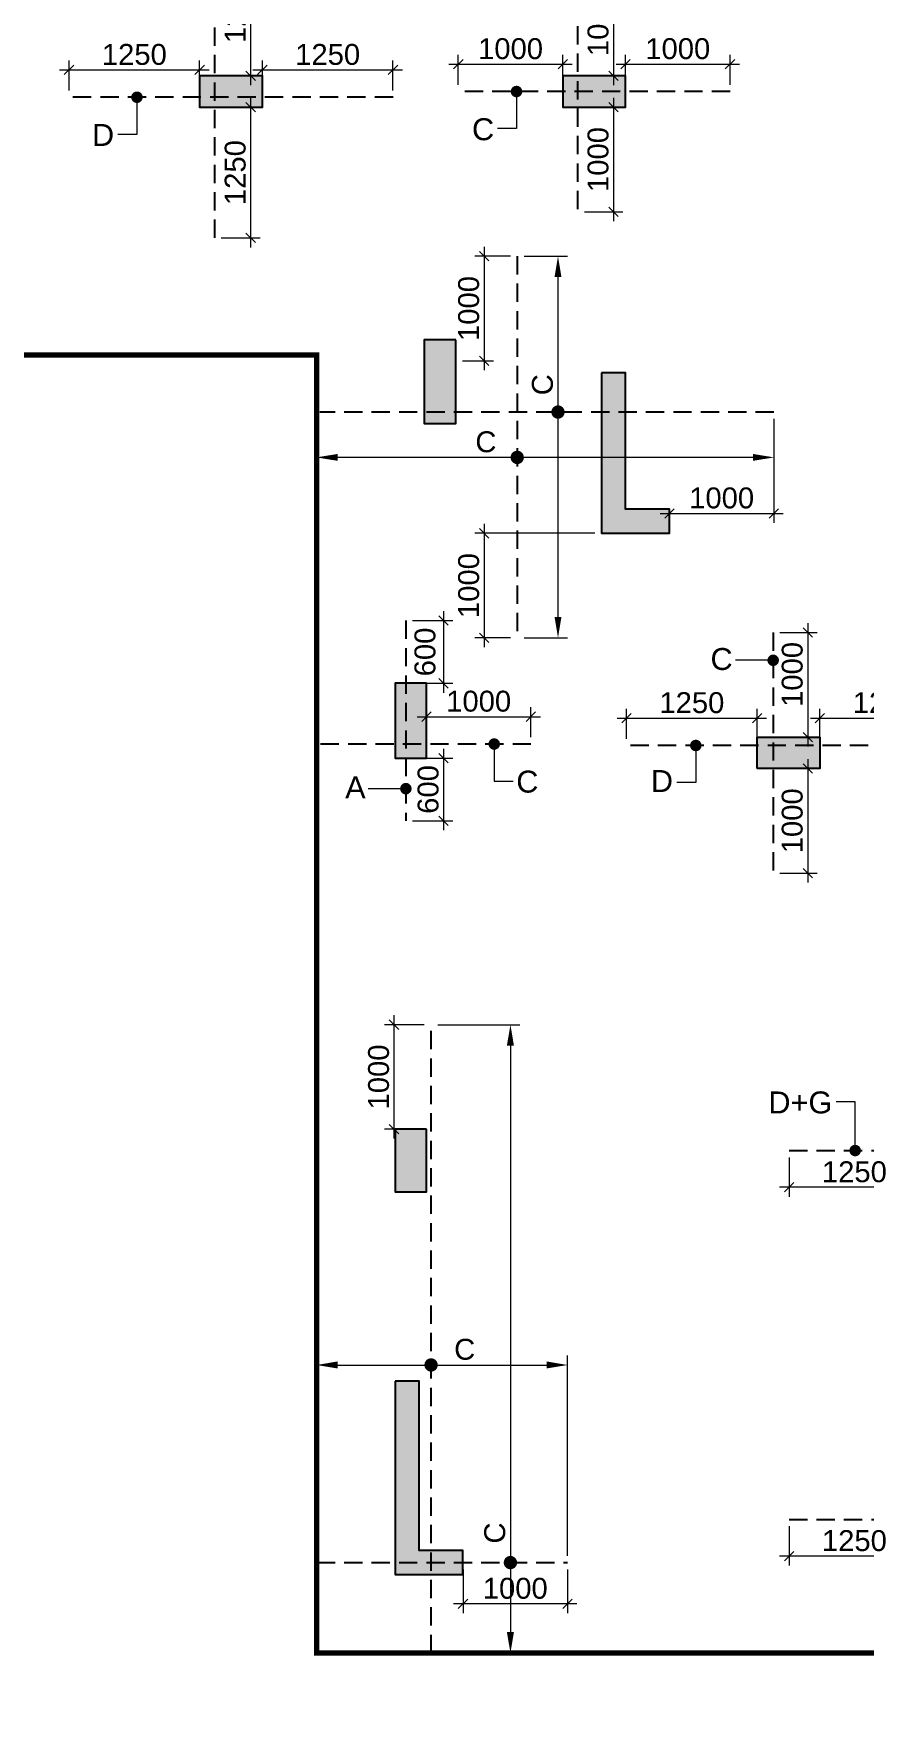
# Model space of a CAD drawing. Header units: millimetres. Extents: x 1123469 to 1752051, y -126924 to 196924.
# Drawn here: x 1512074 to 1520026, y 126439 to 142469 of the extents above; entities that cross this region are included whole.
import ezdxf

# ---------------------------------------------------------------- set-up
doc = ezdxf.new("R2010")
doc.units = ezdxf.units.MM
doc.header["$LTSCALE"] = 500
doc.header["$MEASUREMENT"] = 0
doc.header["$PDMODE"] = 34
doc.linetypes.add('CONTINOUS', pattern=[0])
doc.linetypes.add('HIDDEN', pattern=[0.375, 0.25, -0.125])
doc.layers.get('Defpoints').update_dxf_attribs({"lineweight": 0})
for name, color, linetype, lineweight in [('ARWO', 1, 'Continuous', 18), ('CUT OUT', 1, 'Continuous', 13), ('dim-M', 1, 'Continuous', 15), ('FOOTING', 1, 'Continuous', 15), ('TOWER COL HATCH', 253, 'Continuous', 20)]:
    doc.layers.add(name, color=color, linetype=linetype, lineweight=lineweight)
for name, color, linetype in [('COL. DIM', 3, 'Continuous'), ('reinf.', 4, 'Continuous'), ('TEXT 1', 1, 'Continuous'), ('TOWER AREA COLUMN.', 6, 'Continuous')]:
    doc.layers.add(name, color=color, linetype=linetype)
doc.styles.add('3mm', font='arial.ttf')
doc.dimstyles.new('PARAMVEER', dxfattribs={"dimtxt": 200, "dimasz": 100, "dimexe": 0, "dimexo": 25, "dimgap": 10, "dimtad": 1, "dimdec": 0, "dimrnd": 5, "dimzin": 0, "dimdsep": 46, "dimtxsty": '3mm', "dimblk": 'OBLIQUE', "dimcen": 0.09, "dimdle": 75, "dimclrd": 1, "dimclre": 1, "dimclrt": 3, "dimadec": 0, "dimazin": 0, "dimtfac": 1, "dimtdec": 0, "dimtmove": 1, "dimatfit": 3, "dimfxl": 100, "dimtolj": 1, "dimtzin": 0, "dimlwd": 18, "dimlwe": 5, "dimarcsym": 0})
doc.dimstyles.new('PARAMVEER BEAM', dxfattribs={"dimtxt": 200, "dimasz": 100, "dimexe": 0, "dimexo": 0, "dimgap": 10, "dimtad": 1, "dimdec": 0, "dimzin": 0, "dimdsep": 46, "dimtxsty": '3mm', "dimblk": 'ARCHTICK', "dimcen": 0.09, "dimdle": 75, "dimclrd": 1, "dimclre": 1, "dimclrt": 3, "dimadec": 0, "dimazin": 0, "dimtfac": 1, "dimtdec": 0, "dimtmove": 1, "dimatfit": 3, "dimfxl": 100, "dimtolj": 1, "dimtzin": 0, "dimlwd": 18, "dimlwe": 5, "dimarcsym": 0})

# ---------------------------------------------------------------- blocks, each defined once
blk = doc.blocks.new('3tgra')
at = {"layer": 'TOWER COL HATCH'}
h = blk.add_hatch(color=253, dxfattribs=at)
h.dxf.hatch_style = 1
h.paths.add_polyline_path([(1388426, 79042), (1388426, 78742), (1387826, 78742), (1387826, 79042)])
h = blk.add_hatch(color=253, dxfattribs=at)
h.dxf.hatch_style = 1
h.paths.add_polyline_path([(1391901, 79042), (1391901, 78742), (1391301, 78742), (1391301, 79042)])
h = blk.add_hatch(color=253, dxfattribs=at)
h.dxf.hatch_style = 1
h.paths.add_polyline_path([(1389451, 76517), (1389751, 76517), (1389751, 75717), (1389451, 75717)])
h = blk.add_hatch(color=253, dxfattribs=at)
h.dxf.hatch_style = 1
h.paths.add_polyline_path([(1388056, 76202), (1388056, 74667), (1387406, 74667), (1387406, 74897), (1387826, 74897), (1387826, 76202)])
h = blk.add_hatch(color=253, dxfattribs=at)
h.dxf.hatch_style = 1
h.paths.add_polyline_path([(1389731, 73232), (1390031, 73232), (1390031, 72517), (1389731, 72517)])
h = blk.add_hatch(color=253, dxfattribs=at)
h.dxf.hatch_style = 1
h.paths.add_polyline_path([(1386566, 72417), (1386566, 72717), (1385966, 72717), (1385966, 72417)])
h = blk.add_hatch(color=253, dxfattribs=at)
h.dxf.hatch_style = 1
h.paths.add_polyline_path([(1389731, 68967), (1390031, 68967), (1390031, 68367), (1389731, 68367)])
h = blk.add_hatch(color=253, dxfattribs=at)
h.dxf.hatch_style = 1
h.paths.add_polyline_path([(1390031, 66557), (1390031, 64707), (1389381, 64707), (1389381, 64937), (1389801, 64937), (1389801, 66557)])
at = {"layer": 'TOWER AREA COLUMN.', "color": 4}
for points in [[(1388426, 79042), (1388426, 78742), (1387826, 78742), (1387826, 79042)], [(1391901, 79042), (1391901, 78742), (1391301, 78742), (1391301, 79042)], [(1389451, 76517), (1389751, 76517), (1389751, 75717), (1389451, 75717)], [(1389731, 73232), (1390031, 73232), (1390031, 72517), (1389731, 72517)], [(1386566, 72417), (1386566, 72717), (1385966, 72717), (1385966, 72417)], [(1389731, 68967), (1390031, 68967), (1390031, 68367), (1389731, 68367)]]:
    blk.add_lwpolyline(points, close=True, dxfattribs=at)
for points in [[(1388056, 76202), (1388056, 74667), (1387406, 74667), (1387406, 74897), (1387826, 74897), (1387826, 76202), (1388056, 76202)], [(1390031, 66557), (1390031, 64707), (1389381, 64707), (1389381, 64937), (1389801, 64937), (1389801, 66557), (1390031, 66557)]]:
    blk.add_lwpolyline(points, dxfattribs=at)
blk = doc.blocks.new('_Oblique')
at = {"color": 0, "linetype": 'ByBlock', "lineweight": -2}
blk.add_line((-0.5, -0.5), (0.5, 0.5), dxfattribs=at)
blk = doc.blocks.new('*D967')
at = {"layer": 'COL. DIM', "color": 1, "linetype": 'CONTINOUS', "lineweight": 5, "ltscale": 10, "transparency": 16777216}
for p, q in [((1513870, 141764), (1514242, 141764)), ((1513870, 140514), (1514242, 140514))]:
    blk.add_line(p, q, dxfattribs=at)
at = {"layer": 'COL. DIM', "color": 1, "lineweight": 18, "ltscale": 10, "transparency": 16777216}
blk.add_line((1514152, 141854), (1514152, 140424), dxfattribs=at)
at = {"layer": 'Defpoints', "color": 0, "ltscale": 10, "transparency": 16777216}
for p in [(1513805, 141764), (1513805, 140514), (1514152, 140514)]:
    blk.add_point(p, dxfattribs=at)
at = {"layer": 'COL. DIM', "color": 1, "lineweight": 18, "ltscale": 10, "transparency": 16777216, "xscale": 90, "yscale": 90, "zscale": 90}
for p, rotation in [((1514152, 141764), 90), ((1514152, 140514), 270)]:
    blk.add_blockref('_Oblique', p, dxfattribs=dict(at, rotation=rotation))
at = {"layer": 'COL. DIM', "color": 3, "ltscale": 10, "transparency": 16777216, "insert": (1514005, 141139), "char_height": 200, "attachment_point": 5, "rotation": 90, "style": '3mm'}
blk.add_mtext('\\A1;1250', dxfattribs=at)
blk = doc.blocks.new('*D968')
at = {"layer": 'COL. DIM', "color": 1, "linetype": 'CONTINOUS', "lineweight": 5, "ltscale": 10, "transparency": 16777216}
for p, q in [((1514264, 141925), (1514264, 142211)), ((1515514, 141925), (1515514, 142211))]:
    blk.add_line(p, q, dxfattribs=at)
at = {"layer": 'COL. DIM', "color": 1, "lineweight": 18, "ltscale": 10, "transparency": 16777216}
blk.add_line((1514174, 142121), (1515604, 142121), dxfattribs=at)
at = {"layer": 'Defpoints', "color": 0, "ltscale": 10, "transparency": 16777216}
for p in [(1515514, 142121), (1514264, 141860), (1515514, 141860)]:
    blk.add_point(p, dxfattribs=at)
at = {"layer": 'COL. DIM', "color": 1, "lineweight": 18, "ltscale": 10, "transparency": 16777216, "xscale": 90, "yscale": 90, "zscale": 90, "rotation": 180}
blk.add_blockref('_Oblique', (1514264, 142121), dxfattribs=at)
at = {"layer": 'COL. DIM', "color": 1, "lineweight": 18, "ltscale": 10, "transparency": 16777216, "xscale": 90, "yscale": 90, "zscale": 90}
blk.add_blockref('_Oblique', (1515514, 142121), dxfattribs=at)
at = {"layer": 'COL. DIM', "color": 3, "ltscale": 10, "transparency": 16777216, "insert": (1514889, 142268), "char_height": 200, "attachment_point": 5, "style": '3mm'}
blk.add_mtext('\\A1;1250', dxfattribs=at)
blk = doc.blocks.new('_ArchTick')
at = {"color": 0, "linetype": 'ByBlock', "const_width": 0.15}
blk.add_lwpolyline([(-0.5, -0.5), (0.5, 0.5)], dxfattribs=at)
blk = doc.blocks.new('*D969')
at = {"layer": 'COL. DIM', "color": 1, "linetype": 'CONTINOUS', "lineweight": 5, "ltscale": 10, "transparency": 16777216}
for p, q in [((1512414, 141925), (1512414, 142211)), ((1513664, 141925), (1513664, 142211))]:
    blk.add_line(p, q, dxfattribs=at)
at = {"layer": 'COL. DIM', "color": 1, "lineweight": 18, "ltscale": 10, "transparency": 16777216}
blk.add_line((1512324, 142121), (1513754, 142121), dxfattribs=at)
at = {"layer": 'Defpoints', "color": 0, "ltscale": 10, "transparency": 16777216}
for p in [(1513664, 142121), (1512414, 141860), (1513664, 141860)]:
    blk.add_point(p, dxfattribs=at)
at = {"layer": 'COL. DIM', "color": 1, "lineweight": 18, "ltscale": 10, "transparency": 16777216, "xscale": 90, "yscale": 90, "zscale": 90, "rotation": 180}
blk.add_blockref('_Oblique', (1512414, 142121), dxfattribs=at)
at = {"layer": 'COL. DIM', "color": 1, "lineweight": 18, "ltscale": 10, "transparency": 16777216, "xscale": 90, "yscale": 90, "zscale": 90}
blk.add_blockref('_Oblique', (1513664, 142121), dxfattribs=at)
at = {"layer": 'COL. DIM', "color": 3, "ltscale": 10, "transparency": 16777216, "insert": (1513039, 142268), "char_height": 200, "attachment_point": 5, "style": '3mm'}
blk.add_mtext('\\A1;1250', dxfattribs=at)
blk = doc.blocks.new('*D970')
at = {"layer": 'COL. DIM', "color": 1, "linetype": 'CONTINOUS', "lineweight": 5, "ltscale": 10, "transparency": 16777216}
for p, q in [((1513870, 143314), (1514242, 143314)), ((1513870, 142064), (1514242, 142064))]:
    blk.add_line(p, q, dxfattribs=at)
at = {"layer": 'COL. DIM', "color": 1, "lineweight": 18, "ltscale": 10, "transparency": 16777216}
blk.add_line((1514152, 143404), (1514152, 141974), dxfattribs=at)
at = {"layer": 'Defpoints', "color": 0, "ltscale": 10, "transparency": 16777216}
for p in [(1513805, 143314), (1513805, 142064), (1514152, 142064)]:
    blk.add_point(p, dxfattribs=at)
at = {"layer": 'COL. DIM', "color": 1, "lineweight": 18, "ltscale": 10, "transparency": 16777216, "xscale": 90, "yscale": 90, "zscale": 90}
for p, rotation in [((1514152, 143314), 90), ((1514152, 142064), 270)]:
    blk.add_blockref('_Oblique', p, dxfattribs=dict(at, rotation=rotation))
at = {"layer": 'COL. DIM', "color": 3, "ltscale": 10, "transparency": 16777216, "insert": (1514005, 142689), "char_height": 200, "attachment_point": 5, "rotation": 90, "style": '3mm'}
blk.add_mtext('\\A1;1250', dxfattribs=at)
blk = doc.blocks.new('*D979')
at = {"layer": 'COL. DIM', "color": 1, "linetype": 'CONTINOUS', "lineweight": 5, "ltscale": 10, "transparency": 16777216}
for p, q in [((1517345, 141764), (1517714, 141764)), ((1517345, 140764), (1517714, 140764))]:
    blk.add_line(p, q, dxfattribs=at)
at = {"layer": 'COL. DIM', "color": 1, "lineweight": 18, "ltscale": 10, "transparency": 16777216}
blk.add_line((1517624, 141854), (1517624, 140674), dxfattribs=at)
at = {"layer": 'Defpoints', "color": 0, "ltscale": 10, "transparency": 16777216}
for p in [(1517280, 141764), (1517280, 140764), (1517624, 140764)]:
    blk.add_point(p, dxfattribs=at)
at = {"layer": 'COL. DIM', "color": 1, "lineweight": 18, "ltscale": 10, "transparency": 16777216, "xscale": 90, "yscale": 90, "zscale": 90}
for p, rotation in [((1517624, 141764), 90), ((1517624, 140764), 270)]:
    blk.add_blockref('_Oblique', p, dxfattribs=dict(at, rotation=rotation))
at = {"layer": 'COL. DIM', "color": 3, "ltscale": 10, "transparency": 16777216, "insert": (1517477, 141264), "char_height": 200, "attachment_point": 5, "rotation": 90, "style": '3mm'}
blk.add_mtext('\\A1;1000', dxfattribs=at)
blk = doc.blocks.new('*D980')
at = {"layer": 'COL. DIM', "color": 1, "linetype": 'CONTINOUS', "lineweight": 5, "ltscale": 10, "transparency": 16777216}
for p, q in [((1517739, 141979), (1517739, 142266)), ((1518739, 141979), (1518739, 142266))]:
    blk.add_line(p, q, dxfattribs=at)
at = {"layer": 'COL. DIM', "color": 1, "lineweight": 18, "ltscale": 10, "transparency": 16777216}
blk.add_line((1517649, 142176), (1518829, 142176), dxfattribs=at)
at = {"layer": 'Defpoints', "color": 0, "ltscale": 10, "transparency": 16777216}
for p in [(1518739, 142176), (1517739, 141914), (1518739, 141914)]:
    blk.add_point(p, dxfattribs=at)
at = {"layer": 'COL. DIM', "color": 1, "lineweight": 18, "ltscale": 10, "transparency": 16777216, "xscale": 90, "yscale": 90, "zscale": 90, "rotation": 180}
blk.add_blockref('_Oblique', (1517739, 142176), dxfattribs=at)
at = {"layer": 'COL. DIM', "color": 1, "lineweight": 18, "ltscale": 10, "transparency": 16777216, "xscale": 90, "yscale": 90, "zscale": 90}
blk.add_blockref('_Oblique', (1518739, 142176), dxfattribs=at)
at = {"layer": 'COL. DIM', "color": 3, "ltscale": 10, "transparency": 16777216, "insert": (1518239, 142323), "char_height": 200, "attachment_point": 5, "style": '3mm'}
blk.add_mtext('\\A1;1000', dxfattribs=at)
blk = doc.blocks.new('*D981')
at = {"layer": 'COL. DIM', "color": 1, "linetype": 'CONTINOUS', "lineweight": 5, "ltscale": 10, "transparency": 16777216}
for p, q in [((1516139, 141979), (1516139, 142266)), ((1517139, 141979), (1517139, 142266))]:
    blk.add_line(p, q, dxfattribs=at)
at = {"layer": 'COL. DIM', "color": 1, "lineweight": 18, "ltscale": 10, "transparency": 16777216}
blk.add_line((1516049, 142176), (1517229, 142176), dxfattribs=at)
at = {"layer": 'Defpoints', "color": 0, "ltscale": 10, "transparency": 16777216}
for p in [(1517139, 142176), (1516139, 141914), (1517139, 141914)]:
    blk.add_point(p, dxfattribs=at)
at = {"layer": 'COL. DIM', "color": 1, "lineweight": 18, "ltscale": 10, "transparency": 16777216, "xscale": 90, "yscale": 90, "zscale": 90, "rotation": 180}
blk.add_blockref('_Oblique', (1516139, 142176), dxfattribs=at)
at = {"layer": 'COL. DIM', "color": 1, "lineweight": 18, "ltscale": 10, "transparency": 16777216, "xscale": 90, "yscale": 90, "zscale": 90}
blk.add_blockref('_Oblique', (1517139, 142176), dxfattribs=at)
at = {"layer": 'COL. DIM', "color": 3, "ltscale": 10, "transparency": 16777216, "insert": (1516639, 142323), "char_height": 200, "attachment_point": 5, "style": '3mm'}
blk.add_mtext('\\A1;1000', dxfattribs=at)
blk = doc.blocks.new('*D982')
at = {"layer": 'COL. DIM', "color": 1, "lineweight": 18, "ltscale": 10, "transparency": 16777216}
blk.add_line((1517624, 143154), (1517624, 141974), dxfattribs=at)
at = {"layer": 'COL. DIM', "color": 1, "linetype": 'CONTINOUS', "lineweight": 5, "ltscale": 10, "transparency": 16777216}
for p, q in [((1517345, 143064), (1517714, 143064)), ((1517345, 142064), (1517714, 142064))]:
    blk.add_line(p, q, dxfattribs=at)
at = {"layer": 'Defpoints', "color": 0, "ltscale": 10, "transparency": 16777216}
for p in [(1517280, 143064), (1517280, 142064), (1517624, 142064)]:
    blk.add_point(p, dxfattribs=at)
at = {"layer": 'COL. DIM', "color": 1, "lineweight": 18, "ltscale": 10, "transparency": 16777216, "xscale": 90, "yscale": 90, "zscale": 90}
for p, rotation in [((1517624, 143064), 90), ((1517624, 142064), 270)]:
    blk.add_blockref('_Oblique', p, dxfattribs=dict(at, rotation=rotation))
at = {"layer": 'COL. DIM', "color": 3, "ltscale": 10, "transparency": 16777216, "insert": (1517477, 142564), "char_height": 200, "attachment_point": 5, "rotation": 90, "style": '3mm'}
blk.add_mtext('\\A1;1000', dxfattribs=at)
blk = doc.blocks.new('*D983')
at = {"layer": 'COL. DIM', "color": 1, "lineweight": 18, "ltscale": 10, "transparency": 16777216}
blk.add_line((1516386, 137779), (1516386, 136599), dxfattribs=at)
at = {"layer": 'COL. DIM', "color": 1, "linetype": 'CONTINOUS', "lineweight": 5, "ltscale": 10, "transparency": 16777216}
for p, q in [((1517444, 137689), (1516296, 137689)), ((1516638, 136689), (1516296, 136689))]:
    blk.add_line(p, q, dxfattribs=at)
at = {"layer": 'Defpoints', "color": 0, "ltscale": 10, "transparency": 16777216}
for p in [(1517509, 137689), (1516386, 136689), (1516703, 136689)]:
    blk.add_point(p, dxfattribs=at)
at = {"layer": 'COL. DIM', "color": 1, "lineweight": 18, "ltscale": 10, "transparency": 16777216, "xscale": 90, "yscale": 90, "zscale": 90}
for p, rotation in [((1516386, 137689), 90), ((1516386, 136689), 270)]:
    blk.add_blockref('_Oblique', p, dxfattribs=dict(at, rotation=rotation))
at = {"layer": 'COL. DIM', "color": 3, "ltscale": 10, "transparency": 16777216, "insert": (1516239, 137189), "char_height": 200, "attachment_point": 5, "rotation": 90, "style": '3mm'}
blk.add_mtext('\\A1;1000', dxfattribs=at)
blk = doc.blocks.new('*D984')
at = {"layer": 'COL. DIM', "color": 1, "linetype": 'CONTINOUS', "lineweight": 5, "ltscale": 10, "transparency": 16777216}
for p, q in [((1519159, 138784), (1519159, 137789)), ((1518159, 137854), (1518159, 137789))]:
    blk.add_line(p, q, dxfattribs=at)
at = {"layer": 'COL. DIM', "color": 1, "lineweight": 18, "ltscale": 10, "transparency": 16777216}
blk.add_line((1518069, 137879), (1519249, 137879), dxfattribs=at)
at = {"layer": 'Defpoints', "color": 0, "ltscale": 10, "transparency": 16777216}
for p in [(1519159, 138849), (1518159, 137919), (1519159, 137879)]:
    blk.add_point(p, dxfattribs=at)
at = {"layer": 'COL. DIM', "color": 1, "lineweight": 18, "ltscale": 10, "transparency": 16777216, "xscale": 90, "yscale": 90, "zscale": 90, "rotation": 180}
blk.add_blockref('_Oblique', (1518159, 137879), dxfattribs=at)
at = {"layer": 'COL. DIM', "color": 1, "lineweight": 18, "ltscale": 10, "transparency": 16777216, "xscale": 90, "yscale": 90, "zscale": 90}
blk.add_blockref('_Oblique', (1519159, 137879), dxfattribs=at)
at = {"layer": 'COL. DIM', "color": 3, "ltscale": 10, "transparency": 16777216, "insert": (1518659, 138026), "char_height": 200, "attachment_point": 5, "style": '3mm'}
blk.add_mtext('\\A1;1000', dxfattribs=at)
blk = doc.blocks.new('*D985')
at = {"layer": 'COL. DIM', "color": 1, "lineweight": 18, "ltscale": 10, "transparency": 16777216}
blk.add_line((1516386, 140429), (1516386, 139249), dxfattribs=at)
at = {"layer": 'COL. DIM', "color": 1, "linetype": 'CONTINOUS', "lineweight": 5, "ltscale": 10, "transparency": 16777216}
for p, q in [((1516638, 140339), (1516296, 140339)), ((1516179, 139339), (1516476, 139339))]:
    blk.add_line(p, q, dxfattribs=at)
at = {"layer": 'Defpoints', "color": 0, "ltscale": 10, "transparency": 16777216}
for p in [(1516703, 140339), (1516114, 139339), (1516386, 139339)]:
    blk.add_point(p, dxfattribs=at)
at = {"layer": 'COL. DIM', "color": 1, "lineweight": 18, "ltscale": 10, "transparency": 16777216, "xscale": 90, "yscale": 90, "zscale": 90}
for p, rotation in [((1516386, 140339), 90), ((1516386, 139339), 270)]:
    blk.add_blockref('_Oblique', p, dxfattribs=dict(at, rotation=rotation))
at = {"layer": 'COL. DIM', "color": 3, "ltscale": 10, "transparency": 16777216, "insert": (1516239, 139839), "char_height": 200, "attachment_point": 5, "rotation": 90, "style": '3mm'}
blk.add_mtext('\\A1;1000', dxfattribs=at)
blk = doc.blocks.new('*D1100')
at = {"layer": 'COL. DIM', "color": 1, "linetype": 'CONTINOUS', "lineweight": 5, "ltscale": 10, "transparency": 16777216}
for p, q in [((1514784, 138593), (1514784, 138325)), ((1519159, 138593), (1519159, 138325))]:
    blk.add_line(p, q, dxfattribs=at)
at = {"layer": 'COL. DIM', "color": 1, "lineweight": 18, "ltscale": 10, "transparency": 16777216}
blk.add_line((1518959, 138415), (1514984, 138415), dxfattribs=at)
at = {"layer": 'COL. DIM', "color": 1, "ltscale": 10, "transparency": 16777216}
for points in [[(1514984, 138448), (1514984, 138382), (1514784, 138415)], [(1518959, 138448), (1518959, 138382), (1519159, 138415)]]:
    blk.add_solid(points, dxfattribs=at)
at = {"layer": 'Defpoints', "color": 0, "ltscale": 10, "transparency": 16777216}
for p in [(1514784, 138658), (1519159, 138658), (1514784, 138415)]:
    blk.add_point(p, dxfattribs=at)
at = {"layer": 'COL. DIM', "color": 3, "ltscale": 10, "transparency": 16777216, "insert": (1516403, 138563), "char_height": 200, "attachment_point": 5, "style": '3mm'}
blk.add_mtext('\\A1;C ', dxfattribs=at)
blk = doc.blocks.new('*D986')
at = {"layer": 'COL. DIM', "color": 1, "linetype": 'CONTINOUS', "lineweight": 5, "ltscale": 10, "transparency": 16777216}
for p, q in [((1516768, 140339), (1517183, 140339)), ((1516768, 136689), (1517183, 136689))]:
    blk.add_line(p, q, dxfattribs=at)
at = {"layer": 'COL. DIM', "color": 1, "lineweight": 18, "ltscale": 10, "transparency": 16777216}
blk.add_line((1517093, 136889), (1517093, 140139), dxfattribs=at)
at = {"layer": 'COL. DIM', "color": 1, "ltscale": 10, "transparency": 16777216}
for points in [[(1517060, 140139), (1517126, 140139), (1517093, 140339)], [(1517060, 136889), (1517126, 136889), (1517093, 136689)]]:
    blk.add_solid(points, dxfattribs=at)
at = {"layer": 'Defpoints', "color": 0, "ltscale": 10, "transparency": 16777216}
for p in [(1516703, 140339), (1517093, 140339), (1516703, 136689)]:
    blk.add_point(p, dxfattribs=at)
at = {"layer": 'COL. DIM', "color": 3, "ltscale": 10, "transparency": 16777216, "insert": (1516945, 139110), "char_height": 200, "attachment_point": 5, "rotation": 90, "style": '3mm'}
blk.add_mtext('\\A1;C ', dxfattribs=at)
blk = doc.blocks.new('*D1048')
at = {"layer": 'COL. DIM', "color": 1, "lineweight": 18, "ltscale": 10, "transparency": 16777216}
blk.add_line((1519483, 135529), (1519483, 134349), dxfattribs=at)
at = {"layer": 'COL. DIM', "color": 1, "linetype": 'CONTINOUS', "lineweight": 5, "ltscale": 10, "transparency": 16777216}
for p, q in [((1519217, 135439), (1519573, 135439)), ((1519217, 134439), (1519573, 134439))]:
    blk.add_line(p, q, dxfattribs=at)
at = {"layer": 'Defpoints', "color": 0, "ltscale": 10, "transparency": 16777216}
for p in [(1519152, 135439), (1519152, 134439), (1519483, 134439)]:
    blk.add_point(p, dxfattribs=at)
at = {"layer": 'COL. DIM', "color": 1, "lineweight": 18, "ltscale": 10, "transparency": 16777216, "xscale": 90, "yscale": 90, "zscale": 90}
for p, rotation in [((1519483, 135439), 90), ((1519483, 134439), 270)]:
    blk.add_blockref('_Oblique', p, dxfattribs=dict(at, rotation=rotation))
at = {"layer": 'COL. DIM', "color": 3, "ltscale": 10, "transparency": 16777216, "insert": (1519335, 134939), "char_height": 200, "attachment_point": 5, "rotation": 90, "style": '3mm'}
blk.add_mtext('\\A1;1000', dxfattribs=at)
blk = doc.blocks.new('*D1049')
at = {"layer": 'COL. DIM', "color": 1, "linetype": 'CONTINOUS', "lineweight": 5, "ltscale": 10, "transparency": 16777216}
for p, q in [((1517749, 135724), (1517749, 136011)), ((1518999, 135724), (1518999, 136011))]:
    blk.add_line(p, q, dxfattribs=at)
at = {"layer": 'COL. DIM', "color": 1, "lineweight": 18, "ltscale": 10, "transparency": 16777216}
blk.add_line((1517659, 135921), (1519089, 135921), dxfattribs=at)
at = {"layer": 'Defpoints', "color": 0, "ltscale": 10, "transparency": 16777216}
for p in [(1518999, 135921), (1517749, 135659), (1518999, 135659)]:
    blk.add_point(p, dxfattribs=at)
at = {"layer": 'COL. DIM', "color": 1, "lineweight": 18, "ltscale": 10, "transparency": 16777216, "xscale": 90, "yscale": 90, "zscale": 90, "rotation": 180}
blk.add_blockref('_Oblique', (1517749, 135921), dxfattribs=at)
at = {"layer": 'COL. DIM', "color": 1, "lineweight": 18, "ltscale": 10, "transparency": 16777216, "xscale": 90, "yscale": 90, "zscale": 90}
blk.add_blockref('_Oblique', (1518999, 135921), dxfattribs=at)
at = {"layer": 'COL. DIM', "color": 3, "ltscale": 10, "transparency": 16777216, "insert": (1518374, 136068), "char_height": 200, "attachment_point": 5, "style": '3mm'}
blk.add_mtext('\\A1;1250', dxfattribs=at)
blk = doc.blocks.new('*D1050')
at = {"layer": 'COL. DIM', "color": 1, "linetype": 'CONTINOUS', "lineweight": 5, "ltscale": 10, "transparency": 16777216}
for p, q in [((1519217, 136739), (1519573, 136739)), ((1519217, 135739), (1519573, 135739))]:
    blk.add_line(p, q, dxfattribs=at)
at = {"layer": 'COL. DIM', "color": 1, "lineweight": 18, "ltscale": 10, "transparency": 16777216}
blk.add_line((1519483, 136829), (1519483, 135649), dxfattribs=at)
at = {"layer": 'Defpoints', "color": 0, "ltscale": 10, "transparency": 16777216}
for p in [(1519152, 136739), (1519152, 135739), (1519483, 135739)]:
    blk.add_point(p, dxfattribs=at)
at = {"layer": 'COL. DIM', "color": 1, "lineweight": 18, "ltscale": 10, "transparency": 16777216, "xscale": 90, "yscale": 90, "zscale": 90}
for p, rotation in [((1519483, 136739), 90), ((1519483, 135739), 270)]:
    blk.add_blockref('_Oblique', p, dxfattribs=dict(at, rotation=rotation))
at = {"layer": 'COL. DIM', "color": 3, "ltscale": 10, "transparency": 16777216, "insert": (1519335, 136339), "char_height": 200, "attachment_point": 5, "rotation": 90, "style": '3mm'}
blk.add_mtext('\\A1;1000', dxfattribs=at)
blk = doc.blocks.new('*D1051')
at = {"layer": 'COL. DIM', "color": 1, "linetype": 'CONTINOUS', "lineweight": 5, "ltscale": 10, "transparency": 16777216}
for p, q in [((1519599, 135724), (1519599, 136011)), ((1520849, 135724), (1520849, 136011))]:
    blk.add_line(p, q, dxfattribs=at)
at = {"layer": 'COL. DIM', "color": 1, "lineweight": 18, "ltscale": 10, "transparency": 16777216}
blk.add_line((1519509, 135921), (1520939, 135921), dxfattribs=at)
at = {"layer": 'Defpoints', "color": 0, "ltscale": 10, "transparency": 16777216}
for p in [(1520849, 135921), (1519599, 135659), (1520849, 135659)]:
    blk.add_point(p, dxfattribs=at)
at = {"layer": 'COL. DIM', "color": 1, "lineweight": 18, "ltscale": 10, "transparency": 16777216, "xscale": 90, "yscale": 90, "zscale": 90, "rotation": 180}
blk.add_blockref('_Oblique', (1519599, 135921), dxfattribs=at)
at = {"layer": 'COL. DIM', "color": 1, "lineweight": 18, "ltscale": 10, "transparency": 16777216, "xscale": 90, "yscale": 90, "zscale": 90}
blk.add_blockref('_Oblique', (1520849, 135921), dxfattribs=at)
at = {"layer": 'COL. DIM', "color": 3, "ltscale": 10, "transparency": 16777216, "insert": (1520224, 136068), "char_height": 200, "attachment_point": 5, "style": '3mm'}
blk.add_mtext('\\A1;1250', dxfattribs=at)
blk = doc.blocks.new('*D1052')
at = {"layer": 'COL. DIM', "color": 1, "lineweight": 18, "ltscale": 10, "transparency": 16777216}
blk.add_line((1515998, 135629), (1515998, 134849), dxfattribs=at)
at = {"layer": 'COL. DIM', "color": 1, "linetype": 'CONTINOUS', "lineweight": 5, "ltscale": 10, "transparency": 16777216}
for p, q in [((1515702, 135539), (1516088, 135539)), ((1515702, 134939), (1516088, 134939))]:
    blk.add_line(p, q, dxfattribs=at)
at = {"layer": 'Defpoints', "color": 0, "ltscale": 10, "transparency": 16777216}
for p in [(1515637, 135539), (1515637, 134939), (1515998, 134939)]:
    blk.add_point(p, dxfattribs=at)
at = {"layer": 'COL. DIM', "color": 1, "lineweight": 18, "ltscale": 10, "transparency": 16777216, "xscale": 90, "yscale": 90, "zscale": 90}
for p, rotation in [((1515998, 135539), 90), ((1515998, 134939), 270)]:
    blk.add_blockref('_Oblique', p, dxfattribs=dict(at, rotation=rotation))
at = {"layer": 'COL. DIM', "color": 3, "ltscale": 10, "transparency": 16777216, "insert": (1515851, 135239), "char_height": 200, "attachment_point": 5, "rotation": 90, "style": '3mm'}
blk.add_mtext('\\A1;600', dxfattribs=at)
blk = doc.blocks.new('*D1053')
at = {"layer": 'COL. DIM', "color": 1, "lineweight": 18, "ltscale": 10, "transparency": 16777216}
blk.add_line((1515998, 136944), (1515998, 136164), dxfattribs=at)
at = {"layer": 'COL. DIM', "color": 1, "linetype": 'CONTINOUS', "lineweight": 5, "ltscale": 10, "transparency": 16777216}
for p, q in [((1515702, 136854), (1516088, 136854)), ((1515702, 136254), (1516088, 136254))]:
    blk.add_line(p, q, dxfattribs=at)
at = {"layer": 'Defpoints', "color": 0, "ltscale": 10, "transparency": 16777216}
for p in [(1515637, 136854), (1515637, 136254), (1515998, 136254)]:
    blk.add_point(p, dxfattribs=at)
at = {"layer": 'COL. DIM', "color": 1, "lineweight": 18, "ltscale": 10, "transparency": 16777216, "xscale": 90, "yscale": 90, "zscale": 90}
for p, rotation in [((1515998, 136854), 90), ((1515998, 136254), 270)]:
    blk.add_blockref('_Oblique', p, dxfattribs=dict(at, rotation=rotation))
at = {"layer": 'COL. DIM', "color": 3, "ltscale": 10, "transparency": 16777216, "insert": (1515821, 136554), "char_height": 200, "attachment_point": 5, "rotation": 90, "style": '3mm'}
blk.add_mtext('\\A1;600', dxfattribs=at)
blk = doc.blocks.new('*D1054')
at = {"layer": 'COL. DIM', "color": 1, "lineweight": 18, "ltscale": 10, "transparency": 16777216}
blk.add_line((1515744, 135935), (1516924, 135935), dxfattribs=at)
at = {"layer": 'COL. DIM', "color": 1, "linetype": 'CONTINOUS', "lineweight": 5, "ltscale": 10, "transparency": 16777216}
for p, q in [((1515834, 135738), (1515834, 136025)), ((1516834, 135738), (1516834, 136025))]:
    blk.add_line(p, q, dxfattribs=at)
at = {"layer": 'Defpoints', "color": 0, "ltscale": 10, "transparency": 16777216}
for p in [(1516834, 135935), (1515834, 135673), (1516834, 135673)]:
    blk.add_point(p, dxfattribs=at)
at = {"layer": 'COL. DIM', "color": 1, "lineweight": 18, "ltscale": 10, "transparency": 16777216, "xscale": 90, "yscale": 90, "zscale": 90, "rotation": 180}
blk.add_blockref('_Oblique', (1515834, 135935), dxfattribs=at)
at = {"layer": 'COL. DIM', "color": 1, "lineweight": 18, "ltscale": 10, "transparency": 16777216, "xscale": 90, "yscale": 90, "zscale": 90}
blk.add_blockref('_Oblique', (1516834, 135935), dxfattribs=at)
at = {"layer": 'COL. DIM', "color": 3, "ltscale": 10, "transparency": 16777216, "insert": (1516334, 136082), "char_height": 200, "attachment_point": 5, "style": '3mm'}
blk.add_mtext('\\A1;1000', dxfattribs=at)
blk = doc.blocks.new('*D1081')
at = {"layer": 'COL. DIM', "color": 1, "linetype": 'CONTINOUS', "lineweight": 5, "ltscale": 10, "transparency": 16777216}
for p, q in [((1519304, 128192), (1519304, 127816)), ((1520554, 128192), (1520554, 127816))]:
    blk.add_line(p, q, dxfattribs=at)
at = {"layer": 'COL. DIM', "color": 1, "lineweight": 18, "ltscale": 10, "transparency": 16777216}
blk.add_line((1520644, 127906), (1519214, 127906), dxfattribs=at)
at = {"layer": 'Defpoints', "color": 0, "ltscale": 10, "transparency": 16777216}
for p in [(1519304, 128257), (1520554, 128257), (1519304, 127906)]:
    blk.add_point(p, dxfattribs=at)
at = {"layer": 'COL. DIM', "color": 1, "lineweight": 18, "ltscale": 10, "transparency": 16777216, "xscale": 90, "yscale": 90, "zscale": 90, "rotation": 180}
blk.add_blockref('_Oblique', (1519304, 127906), dxfattribs=at)
at = {"layer": 'COL. DIM', "color": 1, "lineweight": 18, "ltscale": 10, "transparency": 16777216, "xscale": 90, "yscale": 90, "zscale": 90}
blk.add_blockref('_Oblique', (1520554, 127906), dxfattribs=at)
at = {"layer": 'COL. DIM', "color": 3, "ltscale": 10, "transparency": 16777216, "insert": (1519929, 128053), "char_height": 200, "attachment_point": 5, "style": '3mm'}
blk.add_mtext('\\A1;1250', dxfattribs=at)
blk = doc.blocks.new('*D1082')
at = {"layer": 'COL. DIM', "color": 1, "lineweight": 18, "ltscale": 10, "transparency": 16777216}
blk.add_line((1515524, 131899), (1515524, 133079), dxfattribs=at)
at = {"layer": 'COL. DIM', "color": 1, "linetype": 'CONTINOUS', "lineweight": 5, "ltscale": 10, "transparency": 16777216}
for p, q in [((1515813, 132989), (1515434, 132989)), ((1515699, 131989), (1515434, 131989))]:
    blk.add_line(p, q, dxfattribs=at)
at = {"layer": 'Defpoints', "color": 0, "ltscale": 10, "transparency": 16777216}
for p in [(1515524, 132989), (1515878, 132989), (1515764, 131989)]:
    blk.add_point(p, dxfattribs=at)
at = {"layer": 'COL. DIM', "color": 1, "lineweight": 18, "ltscale": 10, "transparency": 16777216, "xscale": 90, "yscale": 90, "zscale": 90}
for p, rotation in [((1515524, 132989), 90), ((1515524, 131989), 270)]:
    blk.add_blockref('_Oblique', p, dxfattribs=dict(at, rotation=rotation))
at = {"layer": 'COL. DIM', "color": 3, "ltscale": 10, "transparency": 16777216, "insert": (1515377, 132489), "char_height": 200, "attachment_point": 5, "rotation": 90, "style": '3mm'}
blk.add_mtext('\\A1;1000', dxfattribs=at)
blk = doc.blocks.new('*D1083')
at = {"layer": 'COL. DIM', "color": 1, "linetype": 'CONTINOUS', "lineweight": 5, "ltscale": 10, "transparency": 16777216}
for p, q in [((1516184, 127779), (1516184, 127360)), ((1517184, 127779), (1517184, 127360))]:
    blk.add_line(p, q, dxfattribs=at)
at = {"layer": 'COL. DIM', "color": 1, "lineweight": 18, "ltscale": 10, "transparency": 16777216}
blk.add_line((1517274, 127450), (1516094, 127450), dxfattribs=at)
at = {"layer": 'Defpoints', "color": 0, "ltscale": 10, "transparency": 16777216}
for p in [(1516184, 127844), (1517184, 127844), (1516184, 127450)]:
    blk.add_point(p, dxfattribs=at)
at = {"layer": 'COL. DIM', "color": 1, "lineweight": 18, "ltscale": 10, "transparency": 16777216, "xscale": 90, "yscale": 90, "zscale": 90, "rotation": 180}
blk.add_blockref('_Oblique', (1516184, 127450), dxfattribs=at)
at = {"layer": 'COL. DIM', "color": 1, "lineweight": 18, "ltscale": 10, "transparency": 16777216, "xscale": 90, "yscale": 90, "zscale": 90}
blk.add_blockref('_Oblique', (1517184, 127450), dxfattribs=at)
at = {"layer": 'COL. DIM', "color": 3, "ltscale": 10, "transparency": 16777216, "insert": (1516684, 127597), "char_height": 200, "attachment_point": 5, "style": '3mm'}
blk.add_mtext('\\A1;1000', dxfattribs=at)
blk = doc.blocks.new('*D1084')
at = {"layer": 'COL. DIM', "color": 1, "linetype": 'CONTINOUS', "lineweight": 5, "ltscale": 10, "transparency": 16777216}
for p, q in [((1514784, 129412), (1514784, 129824)), ((1517184, 127909), (1517184, 129824))]:
    blk.add_line(p, q, dxfattribs=at)
at = {"layer": 'COL. DIM', "color": 1, "lineweight": 18, "ltscale": 10, "transparency": 16777216}
blk.add_line((1514984, 129734), (1516984, 129734), dxfattribs=at)
at = {"layer": 'COL. DIM', "color": 1, "ltscale": 10, "transparency": 16777216}
for points in [[(1514984, 129768), (1514984, 129701), (1514784, 129734)], [(1516984, 129768), (1516984, 129701), (1517184, 129734)]]:
    blk.add_solid(points, dxfattribs=at)
at = {"layer": 'Defpoints', "color": 0, "ltscale": 10, "transparency": 16777216}
for p in [(1517184, 129734), (1514784, 129347), (1517184, 127844)]:
    blk.add_point(p, dxfattribs=at)
at = {"layer": 'COL. DIM', "color": 3, "ltscale": 10, "transparency": 16777216, "insert": (1516200, 129883), "char_height": 200, "attachment_point": 5, "style": '3mm'}
blk.add_mtext('\\A1;C', dxfattribs=at)
blk = doc.blocks.new('*D1104')
at = {"layer": 'COL. DIM', "color": 1, "linetype": 'CONTINOUS', "lineweight": 5, "ltscale": 10, "transparency": 16777216}
for p, q in [((1515943, 132989), (1516728, 132989)), ((1515943, 126979), (1516728, 126979))]:
    blk.add_line(p, q, dxfattribs=at)
at = {"layer": 'COL. DIM', "color": 1, "lineweight": 18, "ltscale": 10, "transparency": 16777216}
blk.add_line((1516638, 132789), (1516638, 127179), dxfattribs=at)
at = {"layer": 'COL. DIM', "color": 1, "ltscale": 10, "transparency": 16777216}
for points in [[(1516604, 132789), (1516671, 132789), (1516638, 132989)], [(1516604, 127179), (1516671, 127179), (1516638, 126979)]]:
    blk.add_solid(points, dxfattribs=at)
at = {"layer": 'Defpoints', "color": 0, "ltscale": 10, "transparency": 16777216}
for p in [(1515878, 132989), (1515878, 126979), (1516638, 126979)]:
    blk.add_point(p, dxfattribs=at)
at = {"layer": 'COL. DIM', "color": 3, "ltscale": 10, "transparency": 16777216, "insert": (1516489, 128127), "char_height": 200, "attachment_point": 5, "rotation": 90, "style": '3mm'}
blk.add_mtext('\\A1;C', dxfattribs=at)
blk = doc.blocks.new('*D1086')
at = {"layer": 'COL. DIM', "color": 1, "linetype": 'CONTINOUS', "lineweight": 5, "ltscale": 10, "transparency": 16777216}
for p, q in [((1519304, 131720), (1519304, 131344)), ((1520554, 131720), (1520554, 131344))]:
    blk.add_line(p, q, dxfattribs=at)
at = {"layer": 'COL. DIM', "color": 1, "lineweight": 18, "ltscale": 10, "transparency": 16777216}
blk.add_line((1520644, 131434), (1519214, 131434), dxfattribs=at)
at = {"layer": 'Defpoints', "color": 0, "ltscale": 10, "transparency": 16777216}
for p in [(1519304, 131785), (1520554, 131785), (1519304, 131434)]:
    blk.add_point(p, dxfattribs=at)
at = {"layer": 'COL. DIM', "color": 1, "lineweight": 18, "ltscale": 10, "transparency": 16777216, "xscale": 90, "yscale": 90, "zscale": 90, "rotation": 180}
blk.add_blockref('_Oblique', (1519304, 131434), dxfattribs=at)
at = {"layer": 'COL. DIM', "color": 1, "lineweight": 18, "ltscale": 10, "transparency": 16777216, "xscale": 90, "yscale": 90, "zscale": 90}
blk.add_blockref('_Oblique', (1520554, 131434), dxfattribs=at)
at = {"layer": 'COL. DIM', "color": 3, "ltscale": 10, "transparency": 16777216, "insert": (1519929, 131581), "char_height": 200, "attachment_point": 5, "style": '3mm'}
blk.add_mtext('\\A1;1250', dxfattribs=at)

msp = doc.modelspace()

# ---------------------------------------------------------------- linework, layer by layer
at = {"layer": 'dim-M', "color": 4, "ltscale": 10, "const_width": 63.8}
for points in [[(1517124.8, 138848.7, -1), (1517061.1, 138848.7, -1)], [(1516734.6, 138414.9, -1), (1516670.9, 138414.9, -1)], [(1515846.5, 129734.3, -1), (1515910.3, 129734.3, -1)], [(1516605.8, 127844.3, -1), (1516669.6, 127844.3, -1)]]:
    msp.add_lwpolyline(points, format="xyb", close=True, dxfattribs=at)
at = {"layer": 'FOOTING', "color": 3, "ltscale": 10, "const_width": 50}
msp.add_lwpolyline([(1532119.2, 126979.3), (1532119.2, 126464.3), (1523339.2, 126464.3), (1523339.2, 126979.3), (1514784.2, 126979.3), (1514784.2, 139394.2), (1488604.2, 139394.2)], dxfattribs=at)
at = {"layer": 'reinf.', "color": 4, "linetype": 'HIDDEN', "ltscale": 1.4}
for p, q in [((1513805.3, 143314.2), (1513805.3, 140514.2)), ((1517280.3, 143064.2), (1517280.3, 140764.2)), ((1518739.3, 141914.2), (1516139.3, 141914.2)), ((1515514.2, 141859.6), (1512414.2, 141859.6)), ((1516702.8, 140339.2), (1516702.8, 136689)), ((1519159.3, 138848.7), (1514814.2, 138848.7)), ((1515637.2, 136854.3), (1515637.2, 134939.3)), ((1519151.9, 136739.3), (1519151.9, 134439.3)), ((1516834.2, 135673.4), (1514784.2, 135673.4)), ((1520849.3, 135659.3), (1517749.3, 135659.3)), ((1515878.4, 126979.3), (1515878.4, 132989.3)), ((1519304.2, 131785.1), (1522104.2, 131785.1)), ((1519304.2, 128257.2), (1522104.2, 128257.2)), ((1514784.2, 127844.3), (1517184.2, 127844.3))]:
    msp.add_line(p, q, dxfattribs=at)

# ---------------------------------------------------------------- block references
at = {"layer": 'CUT OUT', "color": 4, "xscale": -1}
msp.add_blockref('3tgra', (2905564.9, 63022.5), dxfattribs=at)

# ---------------------------------------------------------------- texts
at = {"layer": 'TEXT 1', "color": 2, "linetype": 'ByBlock', "style": '3mm'}
for s, p in [('D', (1512634.1, 141394, -0.1)), ('C', (1516270, 141448.7, -0.1)), ('C', (1518552.1, 136381.7, -0.1)), ('A', (1515056.6, 135154.1, -0.1)), ('C', (1516693.8, 135209, -0.1)), ('D', (1517981.6, 135214.6, -0.1)), ('D+G', (1519106.2, 132140.4, -0.1))]:
    msp.add_text(s, height=210, dxfattribs=at).set_placement(p)

# ---------------------------------------------------------------- dimensions: what is measured, and where the dimension line sits
at = {"layer": 'COL. DIM', "color": 6, "ltscale": 10}
for base, p1, p2, angle, picture, middle in [((1514151.7, 142064.2), (1513805.3, 143314.2), (1513805.3, 142064.2), 90, '*D970', (1514004.6, 142689.2)), ((1513664.2, 142121.1), (1512414.2, 141859.6), (1513664.2, 141859.6), 0, '*D969', (1513039.2, 142268.2)), ((1517139.3, 142175.8), (1516139.3, 141914.2), (1517139.3, 141914.2), 0, '*D981', (1516639.3, 142322.9)), ((1514151.7, 140514.2), (1513805.3, 141764.2), (1513805.3, 140514.2), 90, '*D967', (1514004.6, 141139.2)), ((1517624.1, 140764.2), (1517280.3, 141764.2), (1517280.3, 140764.2), 90, '*D979', (1517477, 141264.2)), ((1516386, 139339.2), (1516702.8, 140339.2), (1516114.2, 139339.2), 90, '*D985', (1516238.9, 139839.2)), ((1516386, 136689), (1517509.3, 137689), (1516702.8, 136689), 90, '*D983', (1516238.9, 137189)), ((1518999.3, 135920.8), (1517749.3, 135659.3), (1518999.3, 135659.3), 0, '*D1049', (1518374.3, 136067.9)), ((1520849.3, 135920.8), (1519599.3, 135659.3), (1520849.3, 135659.3), 0, '*D1051', (1520224.3, 136067.9)), ((1515998.3, 134939.3), (1515637.2, 135539.3), (1515637.2, 134939.3), 90, '*D1052', (1515851.2, 135239.3)), ((1519482.6, 134439.3), (1519151.9, 135439.3), (1519151.9, 134439.3), 90, '*D1048', (1519335.4, 134939.3)), ((1515523.6, 132989.3), (1515764.2, 131989.3), (1515878.4, 132989.3), 270, '*D1082', (1515376.5, 132489.3)), ((1519304.2, 127905.7), (1520554.2, 128257.2), (1519304.2, 128257.2), 180, '*D1081', (1519929.2, 128052.8))]:
    dim = msp.add_linear_dim(base=base, p1=p1, p2=p2, angle=angle, dimstyle='PARAMVEER', override={"dimasz": 90, "dimexe": 90, "dimexo": 65, "dimgap": 45, "dimpost": '\\X', "dimdle": 90, "dimfxl": 0.18, "dimarcsym": 1}, dxfattribs=at)
    dim.commit()
    dim.dimension.update_dxf_attribs({"geometry": picture, "text_midpoint": middle})
for base, p1, p2, angle, picture, middle in [((1517624.1, 142064.2), (1517280.3, 143064.2), (1517280.3, 142064.2), 90, '*D982', (1517624.1, 142564.2)), ((1515514.2, 142121.1), (1514264.2, 141859.6), (1515514.2, 141859.6), 0, '*D968', (1514889.2, 142121.1)), ((1518739.3, 142175.8), (1517739.3, 141914.2), (1518739.3, 141914.2), 0, '*D980', (1518239.3, 142175.8)), ((1519159.3, 137878.5), (1518159.3, 137919), (1519159.3, 138848.7), 0, '*D984', (1518659.3, 137878.5)), ((1515998.3, 136254.3), (1515637.2, 136854.3), (1515637.2, 136254.3), 90, '*D1053', (1515967.8, 136554.3)), ((1519482.6, 135739.3), (1519151.9, 136739.3), (1519151.9, 135739.3), 90, '*D1050', (1519482.6, 136339)), ((1519304.2, 131433.5), (1520554.2, 131785.1), (1519304.2, 131785.1), 180, '*D1086', (1519929.2, 131433.5)), ((1516184.2, 127449.9), (1517184.2, 127844.3), (1516184.2, 127844.3), 180, '*D1083', (1516684.2, 127449.9))]:
    dim = msp.add_linear_dim(base=base, p1=p1, p2=p2, angle=angle, dimstyle='PARAMVEER', override={"dimasz": 90, "dimexe": 90, "dimexo": 65, "dimgap": 45, "dimpost": '\\X', "dimdle": 90, "dimfxl": 0.18, "dimarcsym": 1}, dxfattribs=at)
    dim.commit()
    dim.dimension.update_dxf_attribs({"geometry": picture, "text_midpoint": middle, "dimtype": 160})
for base, p1, p2, angle, text, picture, middle in [((1517093, 140339.2), (1516702.8, 136689), (1516702.8, 140339.2), 90, 'C ', '*D986', (1517093, 139110.4)), ((1514784.2, 138414.9), (1519159.3, 138657.9), (1514784.2, 138657.9), 180, 'C ', '*D1100', (1516403.4, 138414.9)), ((1516637.7, 126979.3), (1515878.4, 132989.3), (1515878.4, 126979.3), 270, 'C', '*D1104', (1516637.7, 128126.6)), ((1517184.2, 129734.3), (1514784.2, 129346.9), (1517184.2, 127844.3), 0, 'C', '*D1084', (1516200.1, 129734.3))]:
    dim = msp.add_linear_dim(base=base, p1=p1, p2=p2, angle=angle, text=text, dimstyle='PARAMVEER', override={"dimasz": 200, "dimexe": 90, "dimexo": 65, "dimgap": 45, "dimpost": '\\X', "dimsah": 1, "dimdle": 90, "dimfxl": 0.18, "dimarcsym": 1}, dxfattribs=at)
    dim.commit()
    dim.dimension.update_dxf_attribs({"geometry": picture, "text_midpoint": middle, "dimtype": 160})
dim = msp.add_linear_dim(base=(1516834.2, 135935), p1=(1515834.2, 135673.4), p2=(1516834.2, 135673.4), dimstyle='PARAMVEER', override={"dimasz": 90, "dimexe": 90, "dimexo": 65, "dimgap": 45, "dimpost": '\\X', "dimdle": 90, "dimfxl": 0.18, "dimarcsym": 1}, dxfattribs=at)
dim.commit()
dim.dimension.update_dxf_attribs({"geometry": '*D1054', "text_midpoint": (1516334.2, 135935), "dimtype": 160})

# ---------------------------------------------------------------- leaders
at = {"layer": 'ARWO', "color": 1}
for points in [[(1513064.2, 141859.6), (1513064.2, 141504.9), (1512881.8, 141504.9)], [(1516696, 141914.2), (1516696, 141559.5), (1516513.6, 141559.5)], [(1519151.9, 136474), (1518791.5, 136474)], [(1516482.6, 135673.4), (1516482.6, 135318.7), (1516665.1, 135318.7)], [(1518411.7, 135659.3), (1518411.7, 135304.5), (1518229.3, 135304.5)], [(1515637.2, 135246.4), (1515276.7, 135246.4)], [(1519936.6, 131785.1), (1519936.6, 132252.5), (1519754.1, 132252.5)]]:
    msp.add_leader(points, dimstyle='PARAMVEER BEAM', override={"dimasz": 110, "dimtad": 0, "dimldrblk": 'Dot', "dimfxl": 0, "dimarcsym": 1}, dxfattribs=at)

doc.saveas('drawing.dxf')
